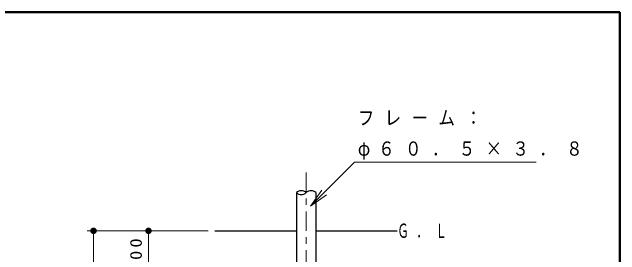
# Model space of a CAD drawing. Units: millimetres on the paper, with parts at other scales. Extents: x -365 to 0, y -61 to 257.
# Drawn here: x -94 to 0, y 219.5 to 257 of the extents above; entities that cross this region are included whole.
import ezdxf

# ---------------------------------------------------------------- set-up
doc = ezdxf.new("R2010")
doc.units = ezdxf.units.MM
doc.linetypes.add('USER2', pattern=[6, 3, -1, 1, -1])
doc.layers.add('1_20', color=7, linetype='Continuous', lineweight=13)
doc.layers.add('NAKAMURA図枠', color=7, linetype='Continuous', lineweight=13)
doc.styles.add('ＭＳ ゴシック', font='')
doc.styles.get('ＭＳ ゴシック').set_extended_font_data('MS Gothic')

# ---------------------------------------------------------------- blocks, each defined once
blk = doc.blocks.new('filled_dot')
at = {"color": 0, "linetype": 'Continuous', "lineweight": -2, "const_width": 1.25}
blk.add_lwpolyline([(-0.625, 0, 1), (0.625, 0, 1)], format="xyb", close=True, dxfattribs=at)

msp = doc.modelspace()

# ---------------------------------------------------------------- linework, layer by layer
at = {"layer": '1_20', "linetype": 'USER2'}
msp.add_line((-48.527, 232.223), (-48.527, 183.223), dxfattribs=at)
at = {"layer": '1_20'}
for p, q in [((-47.875, 227.01), (-46.107, 229.485)), ((-47.875, 227.01), (-45.754, 229.131)), ((-45.4, 228.778), (-47.875, 227.01)), ((-63.663, 223.223), (-82.417, 223.223)), ((-81.417, 185.723), (-81.417, 223.223)), ((-72.92, 218.223), (-72.92, 223.223))]:
    msp.add_line(p, q, dxfattribs=at)
at = {"layer": '1_20', "lineweight": 25}
for p, q in [((-50.04, 229.129), (-50.04, 193.223)), ((-47.015, 229.129), (-47.015, 193.223)), ((-62.663, 223.223), (-50.04, 223.223)), ((-47.015, 223.223), (-34.436, 223.223))]:
    msp.add_line(p, q, dxfattribs=at)
at = {"layer": '1_20'}
msp.add_lwpolyline([(-47.875, 227.01), (-41.052, 233.833), (-12.965, 233.833)], dxfattribs=at)
at = {"layer": '1_20', "lineweight": 25}
for centre, start, end in [((-49.283, 228.294), 47.83169, 132.16831), ((-47.771, 228.294), 47.83169, 132.16831), ((-49.283, 229.964), 227.83169, 312.16831)]:
    msp.add_arc(centre, 1.127, start, end, dxfattribs=at)
at = {"layer": 'NAKAMURA図枠', "lineweight": 50}
for p, q in [((0, 257), (-365, 257)), ((0, 0), (0, 257))]:
    msp.add_line(p, q, dxfattribs=at)

# ---------------------------------------------------------------- block references
at = {"layer": '1_20', "xscale": 0.4, "yscale": 0.4, "rotation": 270}
for p in [(-81.417, 223.223), (-72.92, 223.223)]:
    msp.add_blockref('filled_dot', p, dxfattribs=at)

# ---------------------------------------------------------------- texts
at = {"layer": '1_20', "char_height": 2.199, "attachment_point": 4, "style": 'ＭＳ ゴシック'}
for s, insert in [('\\T1.63;\\W0.85;フレーム：', (-40.539, 240.633)), ('\\T1.63;\\W0.85;φ６０．５×３．８', (-40.539, 235.633)), ('\\T1.64;\\W0.6;Ｇ．Ｌ', (-34.436, 223.223))]:
    msp.add_mtext(s, dxfattribs=dict(at, insert=insert))
at = {"layer": '1_20', "insert": (-73.92, 219.678), "char_height": 1.833, "attachment_point": 8, "rotation": 90, "style": 'ＭＳ ゴシック'}
msp.add_mtext('\\T1.33;\\W1.15;100', dxfattribs=at)

doc.saveas('drawing.dxf')
